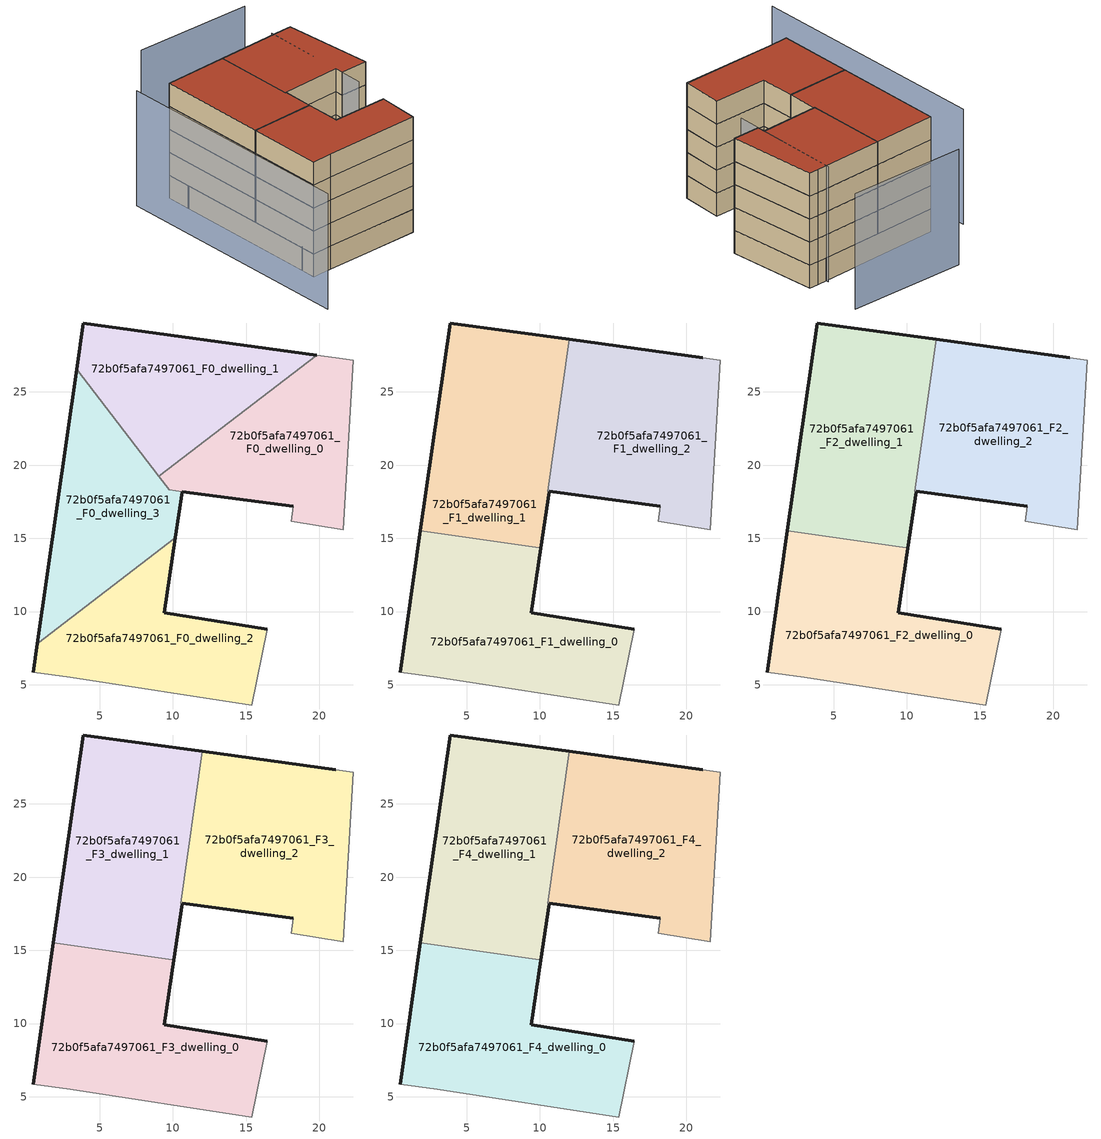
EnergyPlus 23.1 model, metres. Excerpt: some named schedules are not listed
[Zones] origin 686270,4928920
72b0f5afa7497061_F0_dwelling_0
 floor ground (EU_floor_Construction): 21.62,15.59 22.32,27.16 21.13,27.33 19.81,27.51 9.04,19.24 9.74,18.31 18.22,17.18 18.09,16.16 z0
 wall outside (EU_wall_Construction): 18.22,17.18 10.62,18.2 z0:3
 wall adiabatic (EU_wall_Construction): 19.81,27.51 21.13,27.33 22.32,27.16 21.62,15.59 18.09,16.16 18.22,17.18 z0:3
 wall to 72b0f5afa7497061_F0_dwelling_1 (EU_wall_Construction): 9.04,19.24 19.81,27.51 z0:3
 wall to 72b0f5afa7497061_F0_dwelling_3 (EU_wall_Construction): 10.62,18.2 9.74,18.31 9.04,19.24 z0:3
 roof outside (EU_roof_Construction): 18.22,17.18 10.62,18.2 10.52,18.21 z3
72b0f5afa7497061_F0_dwelling_1
 floor ground (EU_floor_Construction): 19.81,27.51 3.88,29.71 3.43,26.54 9.04,19.24 z0
 wall outside (EU_wall_Construction): 3.43,26.54 3.88,29.71 19.81,27.51 z0:3
 wall to 72b0f5afa7497061_F0_dwelling_3 (EU_wall_Construction): 9.04,19.24 3.43,26.54 z0:3
72b0f5afa7497061_F0_dwelling_2
 floor ground (EU_floor_Construction): 15.38,3.62 16.43,8.79 9.41,9.93 10.16,15.04 0.73,7.8 0.45,5.85 2.99,5.53 z0
 wall outside (EU_wall_Construction): 0.45,5.85 0.73,7.8 / 10.16,15.04 9.41,9.93 16.43,8.79 z0:3
 wall adiabatic (EU_wall_Construction): 16.43,8.79 15.38,3.62 2.99,5.53 0.45,5.85 z0:3
 wall to 72b0f5afa7497061_F0_dwelling_3 (EU_wall_Construction): 0.73,7.8 10.16,15.04 z0:3
72b0f5afa7497061_F0_dwelling_3
 floor ground (EU_floor_Construction): 10.16,15.04 10.62,18.2 9.74,18.31 3.43,26.54 0.73,7.8 z0
 wall outside (EU_wall_Construction): 0.73,7.8 3.43,26.54 / 10.62,18.2 10.16,15.04 z0:3
72b0f5afa7497061_F1_dwelling_0
 floor to 72b0f5afa7497061_F0_dwelling_3 (EU_floor_Construction): 9.37,14.43 1.84,15.52 0.73,7.8 z3
 floor to 72b0f5afa7497061_F0_dwelling_2 (EU_floor_Construction): 15.38,3.62 16.43,8.79 9.41,9.93 10.05,14.34 9.95,14.35 9.37,14.43 0.73,7.8 0.45,5.85 2.99,5.53 z3
 wall outside (EU_wall_Construction): 10.06,14.34 9.41,9.93 16.43,8.79 / 0.45,5.85 1.84,15.52 z3:6
 wall adiabatic (EU_wall_Construction): 16.43,8.79 15.38,3.62 2.99,5.53 0.45,5.85 z3:6
 wall to 72b0f5afa7497061_F1_dwelling_1 (EU_wall_Construction): 1.84,15.52 9.95,14.35 10.06,14.34 z3:6
72b0f5afa7497061_F1_dwelling_1
 floor to 72b0f5afa7497061_F0_dwelling_0 (EU_floor_Construction): 10.62,18.2 10.52,18.21 10.86,20.64 9.04,19.24 9.74,18.31 z3
 floor to 72b0f5afa7497061_F0_dwelling_1 (EU_floor_Construction): 10.86,20.64 12.01,28.58 3.88,29.71 3.43,26.54 9.04,19.24 z3
 floor to 72b0f5afa7497061_F0_dwelling_3 (EU_floor_Construction): 10.16,15.04 10.62,18.2 9.74,18.31 3.43,26.54 1.84,15.52 9.37,14.43 z3
 floor to 72b0f5afa7497061_F0_dwelling_2 (EU_floor_Construction): 9.95,14.35 10.16,15.04 9.37,14.43 z3; 10.05,14.34 10.16,15.03 9.95,14.35 z3
 wall outside (EU_wall_Construction): 1.84,15.52 3.88,29.71 12,28.59 / 10.62,18.2 10.06,14.34 z3:6
 wall to 72b0f5afa7497061_F1_dwelling_2 (EU_wall_Construction): 12.01,28.58 10.52,18.21 10.63,18.2 z3:6
72b0f5afa7497061_F1_dwelling_2
 floor to 72b0f5afa7497061_F0_dwelling_0 (EU_floor_Construction): 21.62,15.59 22.32,27.16 21.13,27.33 19.81,27.51 10.86,20.64 10.52,18.21 18.22,17.18 18.09,16.16 z3
 floor to 72b0f5afa7497061_F0_dwelling_1 (EU_floor_Construction): 19.81,27.51 12.01,28.58 10.86,20.64 z3
 wall outside (EU_wall_Construction): 12.01,28.58 21.13,27.33 / 18.22,17.18 10.63,18.2 z3:6
 wall adiabatic (EU_wall_Construction): 21.13,27.33 22.32,27.16 21.62,15.59 18.09,16.16 18.22,17.18 z3:6
72b0f5afa7497061_F2_dwelling_0
 floor to 72b0f5afa7497061_F1_dwelling_0 (EU_floor_Construction): 15.38,3.62 16.43,8.79 9.41,9.93 10.05,14.34 9.95,14.35 1.84,15.52 0.45,5.85 2.99,5.53 z6
 wall outside (EU_wall_Construction): 10.06,14.34 9.41,9.93 16.43,8.79 / 0.45,5.85 1.84,15.52 z6:9
 wall adiabatic (EU_wall_Construction): 16.43,8.79 15.38,3.62 2.99,5.53 0.45,5.85 z6:9
 wall to 72b0f5afa7497061_F2_dwelling_1 (EU_wall_Construction): 1.84,15.52 9.95,14.35 10.06,14.34 z6:9
72b0f5afa7497061_F2_dwelling_1
 floor to 72b0f5afa7497061_F1_dwelling_1 (EU_floor_Construction): 10.05,14.34 10.62,18.2 10.52,18.21 12,28.59 3.88,29.71 1.84,15.52 z6
 wall outside (EU_wall_Construction): 1.84,15.52 3.88,29.71 12,28.59 / 10.62,18.2 10.06,14.34 z6:9
 wall to 72b0f5afa7497061_F2_dwelling_2 (EU_wall_Construction): 12.01,28.58 10.52,18.21 10.63,18.2 z6:9
72b0f5afa7497061_F2_dwelling_2
 floor to 72b0f5afa7497061_F1_dwelling_2 (EU_floor_Construction): 21.62,15.59 22.32,27.16 21.13,27.33 12.01,28.58 10.52,18.21 18.22,17.18 18.09,16.16 z6
 wall outside (EU_wall_Construction): 12.01,28.58 21.13,27.33 / 18.22,17.18 10.63,18.2 z6:9
 wall adiabatic (EU_wall_Construction): 21.13,27.33 22.32,27.16 21.62,15.59 18.09,16.16 18.22,17.18 z6:9
72b0f5afa7497061_F3_dwelling_0
 floor to 72b0f5afa7497061_F2_dwelling_0 (EU_floor_Construction): 15.38,3.62 16.43,8.79 9.41,9.93 10.05,14.34 9.95,14.35 1.84,15.52 0.45,5.85 2.99,5.53 z9
 wall outside (EU_wall_Construction): 10.06,14.34 9.41,9.93 16.43,8.79 / 0.45,5.85 1.84,15.52 z9:12
 wall adiabatic (EU_wall_Construction): 16.43,8.79 15.38,3.62 2.99,5.53 0.45,5.85 z9:12
 wall to 72b0f5afa7497061_F3_dwelling_1 (EU_wall_Construction): 1.84,15.52 9.95,14.35 10.06,14.34 z9:12
72b0f5afa7497061_F3_dwelling_1
 floor to 72b0f5afa7497061_F2_dwelling_1 (EU_floor_Construction): 10.05,14.34 10.62,18.2 10.52,18.21 12,28.59 3.88,29.71 1.84,15.52 z9
 wall outside (EU_wall_Construction): 1.84,15.52 3.88,29.71 12,28.59 / 10.62,18.2 10.06,14.34 z9:12
 wall to 72b0f5afa7497061_F3_dwelling_2 (EU_wall_Construction): 12.01,28.58 10.52,18.21 10.63,18.2 z9:12
72b0f5afa7497061_F3_dwelling_2
 floor to 72b0f5afa7497061_F2_dwelling_2 (EU_floor_Construction): 21.62,15.59 22.32,27.16 21.13,27.33 12.01,28.58 10.52,18.21 18.22,17.18 18.09,16.16 z9
 wall outside (EU_wall_Construction): 12.01,28.58 21.13,27.33 / 18.22,17.18 10.63,18.2 z9:12
 wall adiabatic (EU_wall_Construction): 21.13,27.33 22.32,27.16 21.62,15.59 18.09,16.16 18.22,17.18 z9:12
72b0f5afa7497061_F4_dwelling_0
 floor to 72b0f5afa7497061_F3_dwelling_0 (EU_floor_Construction): 15.38,3.62 16.43,8.79 9.41,9.93 10.05,14.34 9.95,14.35 1.84,15.52 0.45,5.85 2.99,5.53 z12
 wall outside (EU_wall_Construction): 10.06,14.34 9.41,9.93 16.43,8.79 / 0.45,5.85 1.84,15.52 z12:15
 wall adiabatic (EU_wall_Construction): 16.43,8.79 15.38,3.62 2.99,5.53 0.45,5.85 z12:15
 wall to 72b0f5afa7497061_F4_dwelling_1 (EU_wall_Construction): 1.84,15.52 9.95,14.35 10.06,14.34 z12:15
 roof outside (EU_roof_Construction): 10.05,14.34 9.41,9.93 16.43,8.79 15.38,3.62 2.99,5.53 0.45,5.85 1.84,15.52 9.95,14.35 z15
72b0f5afa7497061_F4_dwelling_1
 floor to 72b0f5afa7497061_F3_dwelling_1 (EU_floor_Construction): 10.05,14.34 10.62,18.2 10.52,18.21 12,28.59 3.88,29.71 1.84,15.52 z12
 wall outside (EU_wall_Construction): 1.84,15.52 3.88,29.71 12,28.59 / 10.62,18.2 10.06,14.34 z12:15
 wall to 72b0f5afa7497061_F4_dwelling_2 (EU_wall_Construction): 12.01,28.58 10.52,18.21 10.63,18.2 z12:15
 roof outside (EU_roof_Construction): 12.01,28.58 10.52,18.21 10.62,18.2 10.05,14.34 1.84,15.52 3.88,29.71 z15
72b0f5afa7497061_F4_dwelling_2
 floor to 72b0f5afa7497061_F3_dwelling_2 (EU_floor_Construction): 21.62,15.59 22.32,27.16 21.13,27.33 12.01,28.58 10.52,18.21 18.22,17.18 18.09,16.16 z12
 wall outside (EU_wall_Construction): 12.01,28.58 21.13,27.33 / 18.22,17.18 10.63,18.2 z12:15
 wall adiabatic (EU_wall_Construction): 21.13,27.33 22.32,27.16 21.62,15.59 18.09,16.16 18.22,17.18 z12:15
 roof outside (EU_roof_Construction): 22.32,27.16 21.62,15.59 18.09,16.16 18.22,17.18 10.52,18.21 12.01,28.58 21.13,27.33 z15
shading: 0.28,31.43 -4.07,0.15 / 17.66,13.36 19.87,27.82 / 22.67,34.03 7.59,36.76 z0:15
[Building]
EU S2 Campaign: North Axis=0; Terrain=City; Solar Distribution=FullExterior
[Site:Location]
Bologna: Latitude=44.5; Longitude=11.25; Time Zone=1; Elevation=37
[SizingPeriod:WeatherFileDays]
AnnualSizingPeriod: Begin Month=1; Begin Day of Month=1; End Month=12; End Day of Month=31; Day of Week for Start Day=Monday; Use Weather File Daylight Saving Period=No; Use Weather File Rain and Snow Indicators=No
[MATERIAL]
EU_InternalMass_Material: Roughness=MediumRough; Thickness=0.1; Conductivity=1; Density=1800; Specific Heat=900; Thermal Absorptance=0.9; Solar Absorptance=0.7; Visible Absorptance=0.7
[MATERIAL:NOMASS] Roughness=MediumRough; Thermal Absorptance=0.9; Solar Absorptance=0.7; Visible Absorptance=0.7
Name | Thermal Resistance
EU_wall_NoMass | 0.905828
EU_roof_NoMass | 0.37593
EU_floor_NoMass | 0.67114
[CONSTRUCTION]
EU_wall_Construction: EU_wall_NoMass
EU_roof_Construction: EU_roof_NoMass
EU_floor_Construction: EU_floor_NoMass
EU_InternalMass_Construction: EU_InternalMass_Material
[ZONE] Type=1; Multiplier=1; Ceiling Height=autocalculate; Floor Area=autocalculate; Part of Total Floor Area=Yes
Name | Volume
72b0f5afa7497061_F0_dwelling_0 | 263.685
72b0f5afa7497061_F1_dwelling_0 | 353.096
72b0f5afa7497061_F2_dwelling_0; 72b0f5afa7497061_F3_dwelling_0; 72b0f5afa7497061_F4_dwelling_0 | 353.106
72b0f5afa7497061_F0_dwelling_1 | 264.839
72b0f5afa7497061_F1_dwelling_1 | 354.519
72b0f5afa7497061_F2_dwelling_1; 72b0f5afa7497061_F3_dwelling_1; 72b0f5afa7497061_F4_dwelling_1 | 354.464
72b0f5afa7497061_F0_dwelling_2 | 264.834
72b0f5afa7497061_F1_dwelling_2 | 351.622
72b0f5afa7497061_F2_dwelling_2; 72b0f5afa7497061_F3_dwelling_2; 72b0f5afa7497061_F4_dwelling_2 | 351.623
72b0f5afa7497061_F0_dwelling_3 | 265.958
[INTERNALMASS] Construction=EU_InternalMass_Construction
Name | Zone or ZoneList | Surface Area
72b0f5afa7497061_F0_dwelling_0_EU_InternalMass | 72b0f5afa7497061_F0_dwelling_0 | 87.8975
72b0f5afa7497061_F0_dwelling_1_EU_InternalMass | 72b0f5afa7497061_F0_dwelling_1 | 88.2793
72b0f5afa7497061_F0_dwelling_2_EU_InternalMass | 72b0f5afa7497061_F0_dwelling_2 | 88.2781
72b0f5afa7497061_F0_dwelling_3_EU_InternalMass | 72b0f5afa7497061_F0_dwelling_3 | 88.6524
72b0f5afa7497061_F1_dwelling_0_EU_InternalMass | 72b0f5afa7497061_F1_dwelling_0 | 117.704
72b0f5afa7497061_F1_dwelling_1_EU_InternalMass | 72b0f5afa7497061_F1_dwelling_1 | 118.184
72b0f5afa7497061_F1_dwelling_2_EU_InternalMass | 72b0f5afa7497061_F1_dwelling_2 | 117.229
72b0f5afa7497061_F2_dwelling_0_EU_InternalMass | 72b0f5afa7497061_F2_dwelling_0 | 117.704
72b0f5afa7497061_F2_dwelling_1_EU_InternalMass | 72b0f5afa7497061_F2_dwelling_1 | 118.184
72b0f5afa7497061_F2_dwelling_2_EU_InternalMass | 72b0f5afa7497061_F2_dwelling_2 | 117.229
72b0f5afa7497061_F3_dwelling_0_EU_InternalMass | 72b0f5afa7497061_F3_dwelling_0 | 117.704
72b0f5afa7497061_F3_dwelling_1_EU_InternalMass | 72b0f5afa7497061_F3_dwelling_1 | 118.184
72b0f5afa7497061_F3_dwelling_2_EU_InternalMass | 72b0f5afa7497061_F3_dwelling_2 | 117.229
72b0f5afa7497061_F4_dwelling_0_EU_InternalMass | 72b0f5afa7497061_F4_dwelling_0 | 117.704
72b0f5afa7497061_F4_dwelling_1_EU_InternalMass | 72b0f5afa7497061_F4_dwelling_1 | 118.184
72b0f5afa7497061_F4_dwelling_2_EU_InternalMass | 72b0f5afa7497061_F4_dwelling_2 | 117.229
[OTHEREQUIPMENT] Fuel Type=Electricity; Design Level Calculation Method=Watts/Area; Power per Zone Floor Area=1; Fraction Latent=0; Fraction Radiant=0; Fraction Lost=0; Carbon Dioxide Generation Rate=0; EndUse Subcategory=EU_Step8_InternalGains
Name | Zone or ZoneList or Space or SpaceList | Schedule
EU_Step8_InternalGain_72b0f5afa7497061_F0_dwelling_0_f000 | 72b0f5afa7497061_F0_dwelling_0 | EU_Step8_GainSchedule_72b0f5afa7497061_F0_dwelling_0_f000
EU_Step8_InternalGain_72b0f5afa7497061_F0_dwelling_1_f000 | 72b0f5afa7497061_F0_dwelling_1 | EU_Step8_GainSchedule_72b0f5afa7497061_F0_dwelling_1_f000
EU_Step8_InternalGain_72b0f5afa7497061_F0_dwelling_2_f000 | 72b0f5afa7497061_F0_dwelling_2 | EU_Step8_GainSchedule_72b0f5afa7497061_F0_dwelling_2_f000
EU_Step8_InternalGain_72b0f5afa7497061_F0_dwelling_3_f000 | 72b0f5afa7497061_F0_dwelling_3 | EU_Step8_GainSchedule_72b0f5afa7497061_F0_dwelling_3_f000
EU_Step8_InternalGain_72b0f5afa7497061_F1_dwelling_0_f000 | 72b0f5afa7497061_F1_dwelling_0 | EU_Step8_GainSchedule_72b0f5afa7497061_F1_dwelling_0_f000
EU_Step8_InternalGain_72b0f5afa7497061_F1_dwelling_1_f000 | 72b0f5afa7497061_F1_dwelling_1 | EU_Step8_GainSchedule_72b0f5afa7497061_F1_dwelling_1_f000
EU_Step8_InternalGain_72b0f5afa7497061_F1_dwelling_2_f000 | 72b0f5afa7497061_F1_dwelling_2 | EU_Step8_GainSchedule_72b0f5afa7497061_F1_dwelling_2_f000
EU_Step8_InternalGain_72b0f5afa7497061_F2_dwelling_0_f000 | 72b0f5afa7497061_F2_dwelling_0 | EU_Step8_GainSchedule_72b0f5afa7497061_F2_dwelling_0_f000
EU_Step8_InternalGain_72b0f5afa7497061_F2_dwelling_1_f000 | 72b0f5afa7497061_F2_dwelling_1 | EU_Step8_GainSchedule_72b0f5afa7497061_F2_dwelling_1_f000
EU_Step8_InternalGain_72b0f5afa7497061_F2_dwelling_2_f000 | 72b0f5afa7497061_F2_dwelling_2 | EU_Step8_GainSchedule_72b0f5afa7497061_F2_dwelling_2_f000
EU_Step8_InternalGain_72b0f5afa7497061_F3_dwelling_0_f000 | 72b0f5afa7497061_F3_dwelling_0 | EU_Step8_GainSchedule_72b0f5afa7497061_F3_dwelling_0_f000
EU_Step8_InternalGain_72b0f5afa7497061_F3_dwelling_1_f000 | 72b0f5afa7497061_F3_dwelling_1 | EU_Step8_GainSchedule_72b0f5afa7497061_F3_dwelling_1_f000
EU_Step8_InternalGain_72b0f5afa7497061_F3_dwelling_2_f000 | 72b0f5afa7497061_F3_dwelling_2 | EU_Step8_GainSchedule_72b0f5afa7497061_F3_dwelling_2_f000
EU_Step8_InternalGain_72b0f5afa7497061_F4_dwelling_0_f000 | 72b0f5afa7497061_F4_dwelling_0 | EU_Step8_GainSchedule_72b0f5afa7497061_F4_dwelling_0_f000
EU_Step8_InternalGain_72b0f5afa7497061_F4_dwelling_1_f000 | 72b0f5afa7497061_F4_dwelling_1 | EU_Step8_GainSchedule_72b0f5afa7497061_F4_dwelling_1_f000
EU_Step8_InternalGain_72b0f5afa7497061_F4_dwelling_2_f000 | 72b0f5afa7497061_F4_dwelling_2 | EU_Step8_GainSchedule_72b0f5afa7497061_F4_dwelling_2_f000
[ZONEVENTILATION:DESIGNFLOWRATE] Schedule=EU_AlwaysOn; Design Flow Rate Calculation Method=AirChanges/Hour; Air Changes per Hour=0.73129; Ventilation Type=Natural; Fan Pressure Rise=0; Fan Total Efficiency=1; Constant Term Coefficient=1; Temperature Term Coefficient=0; Velocity Term Coefficient=0; Velocity Squared Term Coefficient=0; Minimum Indoor Temperature=-100; Maximum Indoor Temperature=100; Delta Temperature=-100; Minimum Outdoor Temperature=-100; Maximum Outdoor Temperature=100; Maximum Wind Speed=40
Name | Zone or ZoneList or Space or SpaceList
EU_ConstantAir_72b0f5afa7497061_F0_dwelling_0 | 72b0f5afa7497061_F0_dwelling_0
EU_ConstantAir_72b0f5afa7497061_F0_dwelling_1 | 72b0f5afa7497061_F0_dwelling_1
EU_ConstantAir_72b0f5afa7497061_F0_dwelling_2 | 72b0f5afa7497061_F0_dwelling_2
EU_ConstantAir_72b0f5afa7497061_F0_dwelling_3 | 72b0f5afa7497061_F0_dwelling_3
EU_ConstantAir_72b0f5afa7497061_F1_dwelling_0 | 72b0f5afa7497061_F1_dwelling_0
EU_ConstantAir_72b0f5afa7497061_F1_dwelling_1 | 72b0f5afa7497061_F1_dwelling_1
EU_ConstantAir_72b0f5afa7497061_F1_dwelling_2 | 72b0f5afa7497061_F1_dwelling_2
EU_ConstantAir_72b0f5afa7497061_F2_dwelling_0 | 72b0f5afa7497061_F2_dwelling_0
EU_ConstantAir_72b0f5afa7497061_F2_dwelling_1 | 72b0f5afa7497061_F2_dwelling_1
EU_ConstantAir_72b0f5afa7497061_F2_dwelling_2 | 72b0f5afa7497061_F2_dwelling_2
EU_ConstantAir_72b0f5afa7497061_F3_dwelling_0 | 72b0f5afa7497061_F3_dwelling_0
EU_ConstantAir_72b0f5afa7497061_F3_dwelling_1 | 72b0f5afa7497061_F3_dwelling_1
EU_ConstantAir_72b0f5afa7497061_F3_dwelling_2 | 72b0f5afa7497061_F3_dwelling_2
EU_ConstantAir_72b0f5afa7497061_F4_dwelling_0 | 72b0f5afa7497061_F4_dwelling_0
EU_ConstantAir_72b0f5afa7497061_F4_dwelling_1 | 72b0f5afa7497061_F4_dwelling_1
EU_ConstantAir_72b0f5afa7497061_F4_dwelling_2 | 72b0f5afa7497061_F4_dwelling_2
[HVACTEMPLATE:THERMOSTAT] Constant Heating Setpoint=20; Constant Cooling Setpoint=50
EU_HeatOnly_72b0f5afa7497061_F0_dwelling_0; EU_HeatOnly_72b0f5afa7497061_F0_dwelling_1; EU_HeatOnly_72b0f5afa7497061_F0_dwelling_2; EU_HeatOnly_72b0f5afa7497061_F0_dwelling_3; EU_HeatOnly_72b0f5afa7497061_F1_dwelling_0; EU_HeatOnly_72b0f5afa7497061_F1_dwelling_1; EU_HeatOnly_72b0f5afa7497061_F1_dwelling_2; EU_HeatOnly_72b0f5afa7497061_F2_dwelling_0; EU_HeatOnly_72b0f5afa7497061_F2_dwelling_1; EU_HeatOnly_72b0f5afa7497061_F2_dwelling_2; EU_HeatOnly_72b0f5afa7497061_F3_dwelling_0; EU_HeatOnly_72b0f5afa7497061_F3_dwelling_1; EU_HeatOnly_72b0f5afa7497061_F3_dwelling_2; EU_HeatOnly_72b0f5afa7497061_F4_dwelling_0; EU_HeatOnly_72b0f5afa7497061_F4_dwelling_1; EU_HeatOnly_72b0f5afa7497061_F4_dwelling_2
[HVACTEMPLATE:ZONE:IDEALLOADSAIRSYSTEM] System Availability Schedule=EU_AlwaysOn; Maximum Heating Supply Air Temperature=50; Minimum Cooling Supply Air Temperature=13; Maximum Heating Supply Air Humidity Ratio=0.0156; Minimum Cooling Supply Air Humidity Ratio=0.0077; Heating Limit=NoLimit; Cooling Limit=NoLimit; Heating Availability Schedule=EU_AlwaysOn; Cooling Availability Schedule=EU_CoolingOff; Dehumidification Control Type=ConstantSensibleHeatRatio; Cooling Sensible Heat Ratio=0.7; Dehumidification Setpoint=60; Humidification Control Type=None; Humidification Setpoint=30; Outdoor Air Method=None; Outdoor Air Flow Rate per Person=0.00944; Outdoor Air Flow Rate per Zone Floor Area=0; Outdoor Air Flow Rate per Zone=0; Demand Controlled Ventilation Type=None; Outdoor Air Economizer Type=NoEconomizer; Heat Recovery Type=None; Sensible Heat Recovery Effectiveness=0.7; Latent Heat Recovery Effectiveness=0.65
Name | Template Thermostat
72b0f5afa7497061_F0_dwelling_0 | EU_HeatOnly_72b0f5afa7497061_F0_dwelling_0
72b0f5afa7497061_F0_dwelling_1 | EU_HeatOnly_72b0f5afa7497061_F0_dwelling_1
72b0f5afa7497061_F0_dwelling_2 | EU_HeatOnly_72b0f5afa7497061_F0_dwelling_2
72b0f5afa7497061_F0_dwelling_3 | EU_HeatOnly_72b0f5afa7497061_F0_dwelling_3
72b0f5afa7497061_F1_dwelling_0 | EU_HeatOnly_72b0f5afa7497061_F1_dwelling_0
72b0f5afa7497061_F1_dwelling_1 | EU_HeatOnly_72b0f5afa7497061_F1_dwelling_1
72b0f5afa7497061_F1_dwelling_2 | EU_HeatOnly_72b0f5afa7497061_F1_dwelling_2
72b0f5afa7497061_F2_dwelling_0 | EU_HeatOnly_72b0f5afa7497061_F2_dwelling_0
72b0f5afa7497061_F2_dwelling_1 | EU_HeatOnly_72b0f5afa7497061_F2_dwelling_1
72b0f5afa7497061_F2_dwelling_2 | EU_HeatOnly_72b0f5afa7497061_F2_dwelling_2
72b0f5afa7497061_F3_dwelling_0 | EU_HeatOnly_72b0f5afa7497061_F3_dwelling_0
72b0f5afa7497061_F3_dwelling_1 | EU_HeatOnly_72b0f5afa7497061_F3_dwelling_1
72b0f5afa7497061_F3_dwelling_2 | EU_HeatOnly_72b0f5afa7497061_F3_dwelling_2
72b0f5afa7497061_F4_dwelling_0 | EU_HeatOnly_72b0f5afa7497061_F4_dwelling_0
72b0f5afa7497061_F4_dwelling_1 | EU_HeatOnly_72b0f5afa7497061_F4_dwelling_1
72b0f5afa7497061_F4_dwelling_2 | EU_HeatOnly_72b0f5afa7497061_F4_dwelling_2
